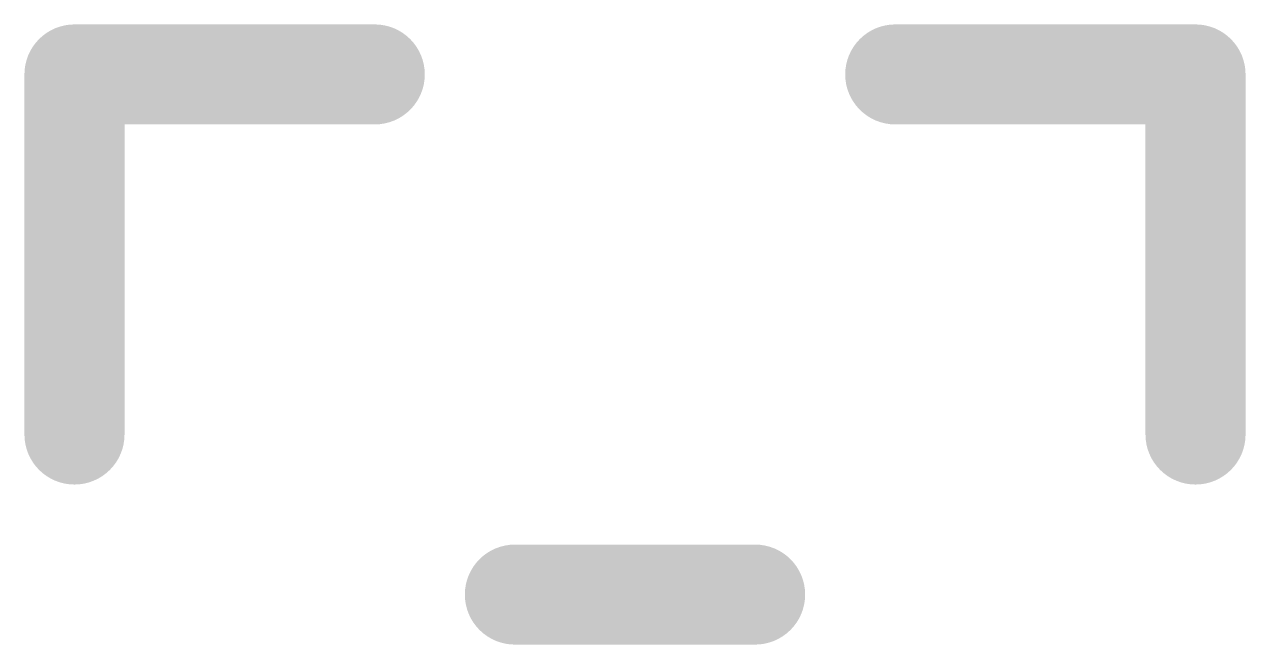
# Model space of a CAD drawing. Extents: x 0.2 to 44.6, y 0.6 to 20.
# Drawn here: x 0.203 to 3.302, y 18.4 to 19.974 of the extents above.
import ezdxf

# ---------------------------------------------------------------- set-up
doc = ezdxf.new("R2010")
doc.units = 0
doc.layers.add('21', color=251, linetype='CONTINUOUS')

msp = doc.modelspace()

# ---------------------------------------------------------------- linework, layer by layer
at = {"layer": '21', "const_width": 0.254}
for points in [[(0.3301, 18.933), (0.3301, 19.8474)], [(0.3301, 19.8474), (1.0921, 19.8474)], [(2.4129, 19.8474), (3.1749, 19.8474)], [(3.1749, 19.8474), (3.1749, 18.933)], [(2.0573, 18.5266), (1.4477, 18.5266)]]:
    msp.add_lwpolyline(points, dxfattribs=at)
at = {"layer": '21', "const_width": 0.127}
for points in [[(0.3936, 19.8474, 1), (0.2666, 19.8474)], [(0.3301, 19.9109, 1), (0.3301, 19.7839)], [(1.0921, 19.7839, 1), (1.0921, 19.9109)], [(2.4129, 19.9109, 1), (2.4129, 19.7839)], [(3.2384, 19.8474, 1), (3.1114, 19.8474)], [(3.1749, 19.7839, 1), (3.1749, 19.9109)], [(0.2666, 18.933, 1), (0.3936, 18.933)], [(3.1114, 18.933, 1), (3.2384, 18.933)], [(1.4477, 18.5901, 1), (1.4477, 18.4631)], [(2.0573, 18.4631, 1), (2.0573, 18.5901)]]:
    msp.add_lwpolyline(points, format="xyb", dxfattribs=at)

doc.saveas('drawing.dxf')
